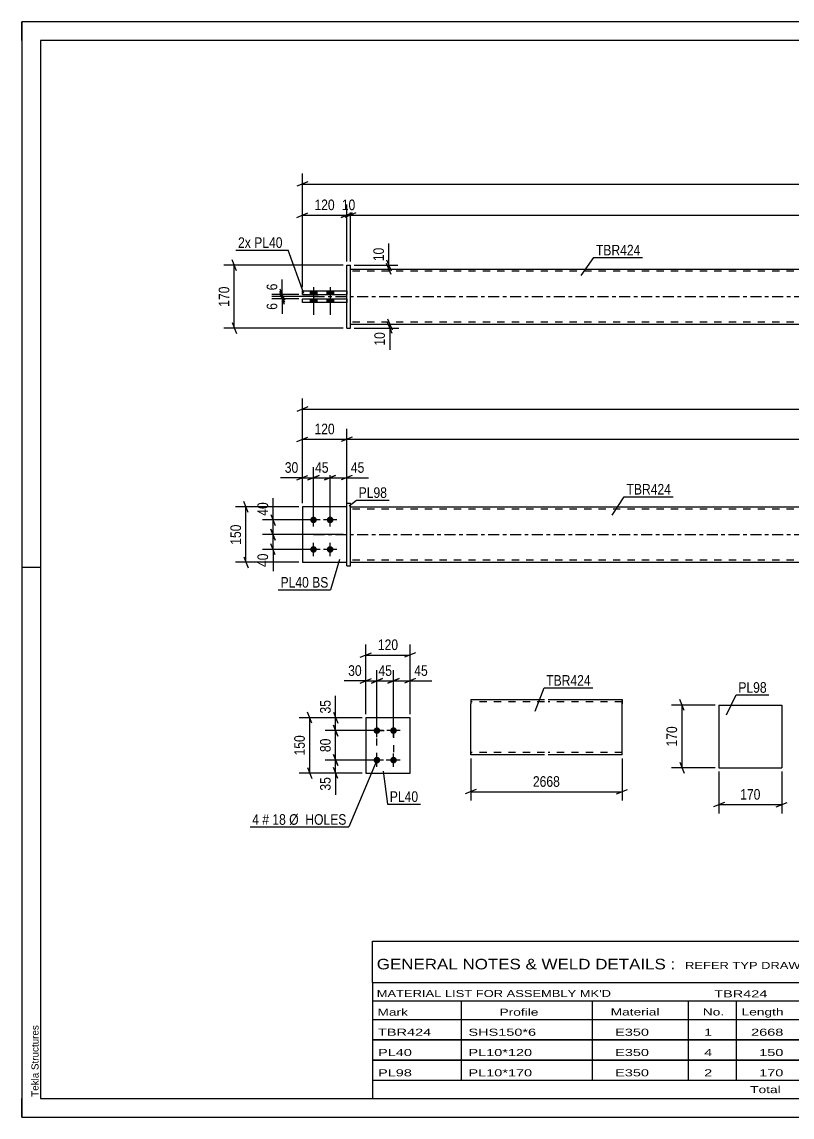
# Model space of a CAD drawing. Header units: millimetres. Extents: x 0 to 420, y 0 to 297.
# Drawn here: x 0 to 208.7, y 0 to 297 of the extents above; entities that cross this region are included whole.
import ezdxf

# ---------------------------------------------------------------- set-up
doc = ezdxf.new("R2010")
doc.units = ezdxf.units.MM
doc.linetypes.add('DXK_LINE_DOT2', pattern=[3.9198, 1.9599, -1.9599])
doc.linetypes.add('DXK_LINE_DOT3', pattern=[5.9187, 2.979, -0.9799, 0.9799, -0.9799])
doc.styles.add('Arial', font='ARIAL.TTF', dxfattribs={"height": 0.2})
doc.styles.add('Arial Narrow', font='ARIALN.TTF', dxfattribs={"height": 0.2})

# ---------------------------------------------------------------- blocks, each defined once
blk = doc.blocks.new('Unknown-580574088-1163')
at = {"color": 5, "linetype": 'Continuous'}
for p, q in [((420, 297), (0, 297)), ((0, 297), (0, 0)), ((0, 292), (0, 297)), ((415, 292), (5, 292)), ((5, 292), (5, 5)), ((5, 149), (0, 149)), ((0, 0), (0, 5)), ((5, 5), (415, 5)), ((0, 0), (420, 0))]:
    blk.add_line(p, q, dxfattribs=at)
at = {"color": 174, "linetype": 'Continuous', "style": 'Arial'}
blk.add_text('Tekla Structures', height=1.9102, rotation=90, dxfattribs=at).set_placement((4.5, 5.5))
blk = doc.blocks.new('Part-580574088-1761 - 1733')
at = {"color": 2, "linetype": 'Continuous'}
for p, q in [((88.01, 165.45), (76.01, 165.45)), ((76.01, 165.45), (76.01, 150.45)), ((76.01, 150.45), (88.01, 150.45))]:
    blk.add_line(p, q, dxfattribs=at)
at = {"color": 7, "linetype": 'DXK_LINE_DOT2'}
blk.add_line((88.01, 150.45), (88.01, 165.45), dxfattribs=at)
blk = doc.blocks.new('Bolt-580574088-1735 - 1733')
at = {"linetype": 'Continuous'}
for points in [[(79.01, 161.05, -1), (79.01, 162.85, -1)], [(83.51, 161.05, -1), (83.51, 162.85, -1)], [(79.01, 153.05, -1), (79.01, 154.85, -1)], [(83.51, 153.05, -1), (83.51, 154.85, -1)]]:
    blk.add_hatch(color=1, dxfattribs=at).paths.add_polyline_path(points)
at = {"color": 1, "linetype": 'Continuous'}
for p, q in [((79.01, 160.15), (79.01, 163.75)), ((83.51, 160.15), (83.51, 163.75)), ((80.81, 161.95), (77.21, 161.95)), ((85.31, 161.95), (81.71, 161.95)), ((79.01, 152.15), (79.01, 155.75)), ((83.51, 152.15), (83.51, 155.75)), ((80.81, 153.95), (77.21, 153.95)), ((85.31, 153.95), (81.71, 153.95))]:
    blk.add_line(p, q, dxfattribs=at)
blk = doc.blocks.new('Part-580574088-1741 - 1733')
at = {"color": 2, "linetype": 'Continuous'}
for p, q in [((89.01, 165.45), (217.01, 165.45)), ((217.11, 165.45), (345.11, 165.45)), ((89.01, 150.45), (217.01, 150.45)), ((217.11, 150.45), (345.11, 150.45))]:
    blk.add_line(p, q, dxfattribs=at)
at = {"color": 7, "linetype": 'DXK_LINE_DOT2'}
for p, q in [((89.01, 150.45), (89.01, 165.45)), ((217.01, 164.85), (89.01, 164.85)), ((345.11, 164.85), (217.11, 164.85)), ((345.11, 150.45), (345.11, 165.45)), ((217.01, 151.05), (89.01, 151.05)), ((345.11, 151.05), (217.11, 151.05))]:
    blk.add_line(p, q, dxfattribs=at)
at = {"color": 7, "linetype": 'DXK_LINE_DOT3'}
for p, q in [((79.01, 157.95), (217.01, 157.95)), ((217.11, 157.95), (355.11, 157.95))]:
    blk.add_line(p, q, dxfattribs=at)
blk = doc.blocks.new('Part-580574088-1756 - 1733')
at = {"color": 2, "linetype": 'Continuous'}
for p, q in [((88.01, 149.45), (88.01, 166.45)), ((88.01, 166.45), (89.01, 166.45)), ((89.01, 149.45), (89.01, 166.45)), ((88.01, 149.45), (89.01, 149.45))]:
    blk.add_line(p, q, dxfattribs=at)
blk = doc.blocks.new('Part-580574088-1766 - 1733')
at = {"color": 7, "linetype": 'DXK_LINE_DOT2'}
for p, q in [((88.01, 165.45), (76.01, 165.45)), ((76.01, 165.45), (76.01, 150.45)), ((88.01, 150.45), (88.01, 165.45)), ((76.01, 150.45), (88.01, 150.45))]:
    blk.add_line(p, q, dxfattribs=at)
blk = doc.blocks.new('Part-580574088-1440 - 1390')
at = {"color": 2, "linetype": 'Continuous'}
for p, q in [((89.01, 229.99), (217.01, 229.99)), ((217.11, 229.99), (345.11, 229.99)), ((89.01, 214.99), (217.01, 214.99)), ((217.11, 214.99), (345.11, 214.99))]:
    blk.add_line(p, q, dxfattribs=at)
at = {"color": 7, "linetype": 'DXK_LINE_DOT2'}
for p, q in [((89.01, 214.99), (89.01, 229.99)), ((217.01, 229.39), (89.01, 229.39)), ((345.11, 229.39), (217.11, 229.39)), ((345.11, 229.99), (345.11, 214.99)), ((217.01, 215.59), (89.01, 215.59)), ((345.11, 215.59), (217.11, 215.59))]:
    blk.add_line(p, q, dxfattribs=at)
at = {"color": 7, "linetype": 'DXK_LINE_DOT3'}
for p, q in [((79.01, 222.49), (217.01, 222.49)), ((217.11, 222.49), (355.11, 222.49))]:
    blk.add_line(p, q, dxfattribs=at)
blk = doc.blocks.new('Bolt-580574088-1424 - 1390')
at = {"linetype": 'Continuous'}
for points in [[(78.11, 223.09), (79.91, 223.09), (79.91, 224.09), (78.11, 224.09)], [(78.11, 223.09), (79.91, 223.09), (79.91, 224.09), (78.11, 224.09)], [(82.61, 223.09), (84.41, 223.09), (84.41, 224.09), (82.61, 224.09)], [(82.61, 223.09), (84.41, 223.09), (84.41, 224.09), (82.61, 224.09)], [(78.11, 220.89), (79.91, 220.89), (79.91, 221.89), (78.11, 221.89)], [(78.11, 220.89), (79.91, 220.89), (79.91, 221.89), (78.11, 221.89)], [(82.61, 220.89), (84.41, 220.89), (84.41, 221.89), (82.61, 221.89)], [(82.61, 220.89), (84.41, 220.89), (84.41, 221.89), (82.61, 221.89)]]:
    blk.add_hatch(color=1, dxfattribs=at).paths.add_polyline_path(points)
at = {"color": 1, "linetype": 'Continuous'}
for p, q in [((78.11, 224.09), (78.11, 223.09)), ((78.11, 224.09), (78.11, 223.09)), ((79.01, 225.09), (79.01, 217.59)), ((79.01, 225.09), (79.01, 217.59)), ((79.91, 224.09), (79.91, 223.09)), ((79.91, 224.09), (79.91, 223.09)), ((82.61, 224.09), (82.61, 223.09)), ((82.61, 224.09), (82.61, 223.09)), ((83.51, 225.09), (83.51, 217.59)), ((83.51, 225.09), (83.51, 217.59)), ((84.41, 224.09), (84.41, 223.09)), ((84.41, 224.09), (84.41, 223.09)), ((78.11, 221.89), (78.11, 220.89)), ((78.11, 221.89), (78.11, 220.89)), ((79.91, 221.89), (79.91, 220.89)), ((79.91, 221.89), (79.91, 220.89)), ((82.61, 221.89), (82.61, 220.89)), ((82.61, 221.89), (82.61, 220.89)), ((84.41, 221.89), (84.41, 220.89)), ((84.41, 221.89), (84.41, 220.89))]:
    blk.add_line(p, q, dxfattribs=at)
blk = doc.blocks.new('Part-580574088-1451 - 1390')
at = {"color": 2, "linetype": 'Continuous'}
for p, q in [((76.01, 223.09), (76.01, 224.09)), ((76.01, 224.09), (88.01, 224.09)), ((76.01, 223.09), (88.01, 223.09))]:
    blk.add_line(p, q, dxfattribs=at)
at = {"color": 7, "linetype": 'DXK_LINE_DOT2'}
blk.add_line((88.01, 224.09), (88.01, 223.09), dxfattribs=at)
blk = doc.blocks.new('Part-580574088-1456 - 1390')
at = {"color": 2, "linetype": 'Continuous'}
for p, q in [((76.01, 221.89), (88.01, 221.89)), ((76.01, 220.89), (76.01, 221.89)), ((88.01, 220.89), (76.01, 220.89))]:
    blk.add_line(p, q, dxfattribs=at)
at = {"color": 7, "linetype": 'DXK_LINE_DOT2'}
blk.add_line((88.01, 221.89), (88.01, 220.89), dxfattribs=at)
blk = doc.blocks.new('Part-580574088-1457 - 1390')
at = {"color": 2, "linetype": 'Continuous'}
for p, q in [((88.01, 213.99), (88.01, 230.99)), ((88.01, 230.99), (89.01, 230.99)), ((89.01, 213.99), (89.01, 230.99)), ((88.01, 213.99), (89.01, 213.99))]:
    blk.add_line(p, q, dxfattribs=at)
blk = doc.blocks.new('Part-580574088-2157 - 2117')
at = {"color": 2, "linetype": 'Continuous'}
for p, q in [((105.19, 108.31), (93.19, 108.31)), ((93.19, 108.31), (93.19, 93.31)), ((105.19, 93.31), (105.19, 108.31)), ((93.19, 93.31), (105.19, 93.31))]:
    blk.add_line(p, q, dxfattribs=at)
blk = doc.blocks.new('Bolt-580574088-2152 - 2117')
at = {"linetype": 'Continuous'}
for points in [[(96.19, 103.91, -1), (96.19, 105.71, -1)], [(100.69, 103.91, -1), (100.69, 105.71, -1)], [(96.19, 95.91, -1), (96.19, 97.71, -1)], [(100.69, 95.91, -1), (100.69, 97.71, -1)]]:
    blk.add_hatch(color=1, dxfattribs=at).paths.add_polyline_path(points)
at = {"color": 1, "linetype": 'Continuous'}
for p, q in [((97.99, 104.81), (94.39, 104.81)), ((96.19, 103.01), (96.19, 106.61)), ((102.49, 104.81), (98.89, 104.81)), ((100.69, 103.01), (100.69, 106.61)), ((96.19, 95.01), (96.19, 98.61)), ((100.69, 95.01), (100.69, 98.61)), ((97.99, 96.81), (94.39, 96.81)), ((102.49, 96.81), (98.89, 96.81))]:
    blk.add_line(p, q, dxfattribs=at)
blk = doc.blocks.new('Part-580574088-2288 - 2282')
at = {"color": 2, "linetype": 'Continuous'}
for p, q in [((188.87, 111.74), (188.87, 94.74)), ((188.87, 111.74), (205.87, 111.74)), ((205.87, 111.74), (205.87, 94.74)), ((188.87, 94.74), (205.87, 94.74))]:
    blk.add_line(p, q, dxfattribs=at)
blk = doc.blocks.new('Part-580574088-2314 - 2307')
at = {"color": 2, "linetype": 'Continuous'}
for p, q in [((121.61, 113.23), (121.61, 112.03)), ((121.61, 113.23), (141.61, 113.23)), ((142.61, 113.23), (162.61, 113.23)), ((162.61, 113.23), (162.61, 113.14)), ((162.61, 113.14), (162.61, 112.03)), ((121.61, 98.97), (121.61, 112.03)), ((162.61, 98.23), (162.61, 112.03)), ((121.61, 98.32), (121.61, 98.97)), ((121.61, 98.23), (121.61, 98.32)), ((141.61, 98.23), (121.61, 98.23)), ((162.61, 98.23), (142.61, 98.23))]:
    blk.add_line(p, q, dxfattribs=at)
at = {"color": 7, "linetype": 'DXK_LINE_DOT2'}
for p, q in [((162.61, 112.03), (162.61, 112.88)), ((141.61, 112.63), (121.61, 112.63)), ((162.61, 112.63), (142.61, 112.63)), ((121.61, 98.97), (121.61, 98.58)), ((121.61, 98.83), (121.61, 98.88)), ((141.61, 98.83), (121.61, 98.83)), ((162.61, 98.83), (142.61, 98.83)), ((162.61, 98.83), (162.61, 98.88))]:
    blk.add_line(p, q, dxfattribs=at)
blk = doc.blocks.new('Rectangle-580574088-2267 - 2117')
at = {"color": 1, "linetype": 'DXK_LINE_DOT2'}
blk.add_lwpolyline([(96.19, 104.81), (100.69, 104.81), (100.69, 96.81), (96.19, 96.81), (96.19, 104.81)], close=True, dxfattribs=at)
blk = doc.blocks.new('StraightDimension-580574088-1850 - 1733')
at = {"color": 7, "linetype": 'Continuous'}
for p, q in [((76.01, 166.45), (76.01, 194.83)), ((358.11, 166.45), (358.11, 194.83)), ((77.51, 192.58), (74.51, 191.38)), ((76.01, 191.98), (358.11, 191.98)), ((356.61, 191.38), (359.61, 192.58))]:
    blk.add_line(p, q, dxfattribs=at)
at = {"color": 0}
blk.add_wipeout([(221.31, 192.73), (221.31, 196.93), (212.8, 196.93), (212.8, 192.73)], dxfattribs=at)
at = {"color": 3, "style": 'Arial Narrow'}
blk.add_text('2928', height=2.863, dxfattribs=at).set_placement((213.4, 193.33))
blk = doc.blocks.new('StraightDimension-580574088-1908 - 1733')
at = {"color": 7, "linetype": 'Continuous'}
for p, q in [((89.51, 184.43), (86.51, 183.23)), ((88.01, 158.95), (88.01, 186.68)), ((344.61, 183.23), (347.61, 184.43)), ((346.11, 166.45), (346.11, 186.68)), ((88.01, 183.83), (346.11, 183.83))]:
    blk.add_line(p, q, dxfattribs=at)
at = {"color": 0}
blk.add_wipeout([(221.31, 184.58), (221.31, 188.78), (212.8, 188.78), (212.8, 184.58)], dxfattribs=at)
at = {"color": 3, "style": 'Arial Narrow'}
blk.add_text('2688', height=2.863, dxfattribs=at).set_placement((213.4, 185.18))
blk = doc.blocks.new('StraightDimension-580574088-1923 - 1733')
at = {"color": 7, "linetype": 'Continuous'}
for p, q in [((74.51, 183.23), (77.51, 184.43)), ((76.01, 166.45), (76.01, 186.68)), ((89.51, 184.43), (86.51, 183.23)), ((88.01, 158.95), (88.01, 186.68)), ((76.01, 183.83), (88.01, 183.83))]:
    blk.add_line(p, q, dxfattribs=at)
at = {"color": 0}
blk.add_wipeout([(85.35, 184.58), (85.35, 188.78), (78.67, 188.78), (78.67, 184.58)], dxfattribs=at)
at = {"color": 3, "style": 'Arial Narrow'}
blk.add_text('120', height=2.863, dxfattribs=at).set_placement((79.27, 185.18))
blk = doc.blocks.new('StraightDimension-580574088-1939 - 1733')
at = {"color": 7, "linetype": 'Continuous'}
for p, q in [((83.51, 162.95), (83.51, 176.23)), ((88.01, 166.45), (88.01, 176.23)), ((82.01, 172.78), (85.01, 173.98)), ((83.51, 173.38), (88.01, 173.38)), ((89.51, 173.98), (86.51, 172.78))]:
    blk.add_line(p, q, dxfattribs=at)
at = {"color": 0}
blk.add_wipeout([(93.39, 174.13), (93.39, 178.33), (88.53, 178.33), (88.53, 174.13)], dxfattribs=at)
at = {"color": 7, "linetype": 'Continuous'}
blk.add_line((88.01, 173.38), (93.91, 173.38), dxfattribs=at)
blk.add_line((88.01, 173.38), (93.91, 173.38), dxfattribs=at)
at = {"color": 3, "style": 'Arial Narrow'}
blk.add_text('45', height=2.863, dxfattribs=at).set_placement((89.13, 174.73))
blk = doc.blocks.new('StraightDimension-580574088-1955 - 1733')
at = {"color": 7, "linetype": 'Continuous'}
for p, q in [((79.01, 162.95), (79.01, 176.23)), ((83.51, 162.95), (83.51, 176.23)), ((77.51, 172.78), (80.51, 173.98)), ((79.01, 173.38), (83.51, 173.38)), ((85.01, 173.98), (82.01, 172.78))]:
    blk.add_line(p, q, dxfattribs=at)
at = {"color": 0}
blk.add_wipeout([(83.69, 174.13), (83.69, 178.33), (78.83, 178.33), (78.83, 174.13)], dxfattribs=at)
at = {"color": 3, "style": 'Arial Narrow'}
blk.add_text('45', height=2.863, dxfattribs=at).set_placement((79.43, 174.73))
blk = doc.blocks.new('StraightDimension-580574088-1968 - 1733')
at = {"color": 7, "linetype": 'Continuous'}
for p, q in [((76.01, 166.45), (76.01, 176.23)), ((79.01, 162.95), (79.01, 176.23)), ((74.51, 172.78), (77.51, 173.98)), ((76.01, 173.38), (79.01, 173.38)), ((80.51, 173.98), (77.51, 172.78))]:
    blk.add_line(p, q, dxfattribs=at)
at = {"color": 0}
blk.add_wipeout([(75.48, 174.13), (75.48, 178.33), (70.63, 178.33), (70.63, 174.13)], dxfattribs=at)
at = {"color": 7, "linetype": 'Continuous'}
blk.add_line((76.01, 173.38), (70.1, 173.38), dxfattribs=at)
blk.add_line((76.01, 173.38), (70.1, 173.38), dxfattribs=at)
at = {"color": 3, "style": 'Arial Narrow'}
blk.add_text('30', height=2.863, dxfattribs=at).set_placement((71.23, 174.73))
blk = doc.blocks.new('StraightDimension-580574088-1985 - 1733')
at = {"color": 7, "linetype": 'Continuous'}
for p, q in [((67.44, 163.45), (68.64, 160.45)), ((78.01, 161.95), (65.19, 161.95)), ((68.04, 157.95), (68.04, 161.95)), ((87.01, 157.95), (65.19, 157.95)), ((68.64, 156.45), (67.44, 159.45))]:
    blk.add_line(p, q, dxfattribs=at)
at = {"color": 0}
blk.add_wipeout([(67.29, 167.34), (63.09, 167.34), (63.09, 162.48), (67.29, 162.48)], dxfattribs=at)
at = {"color": 7, "linetype": 'Continuous'}
blk.add_line((68.04, 161.95), (68.04, 167.86), dxfattribs=at)
blk.add_line((68.04, 161.95), (68.04, 167.86), dxfattribs=at)
at = {"color": 3, "style": 'Arial Narrow'}
blk.add_text('40', height=2.863, rotation=90.0002, dxfattribs=at).set_placement((66.69, 163.08))
blk = doc.blocks.new('StraightDimension-580574088-1994 - 1733')
at = {"color": 7, "linetype": 'Continuous'}
for p, q in [((87.01, 157.95), (65.19, 157.95)), ((67.44, 159.45), (68.64, 156.45)), ((68.04, 153.95), (68.04, 157.95)), ((68.64, 152.45), (67.44, 155.45)), ((78.01, 153.95), (65.19, 153.95))]:
    blk.add_line(p, q, dxfattribs=at)
at = {"color": 0}
blk.add_wipeout([(67.29, 153.43), (63.09, 153.43), (63.09, 148.57), (67.29, 148.57)], dxfattribs=at)
at = {"color": 7, "linetype": 'Continuous'}
blk.add_line((68.04, 153.95), (68.04, 148.05), dxfattribs=at)
blk.add_line((68.04, 153.95), (68.04, 148.05), dxfattribs=at)
at = {"color": 3, "style": 'Arial Narrow'}
blk.add_text('40', height=2.863, rotation=90.0002, dxfattribs=at).set_placement((66.69, 149.17))
blk = doc.blocks.new('StraightDimension-580574088-2004 - 1733')
at = {"color": 7, "linetype": 'Continuous'}
for p, q in [((61.31, 163.95), (60.11, 166.95)), ((75.01, 165.45), (57.86, 165.45)), ((60.71, 150.45), (60.71, 165.45)), ((60.11, 151.95), (61.31, 148.95)), ((75.01, 150.45), (57.86, 150.45))]:
    blk.add_line(p, q, dxfattribs=at)
at = {"color": 0}
blk.add_wipeout([(59.96, 161.3), (55.76, 161.3), (55.76, 154.61), (59.96, 154.61)], dxfattribs=at)
at = {"color": 3, "style": 'Arial Narrow'}
blk.add_text('150', height=2.863, rotation=90.0002, dxfattribs=at).set_placement((59.36, 155.21))
blk = doc.blocks.new('StraightDimension-580574088-1665 - 1390')
at = {"color": 7, "linetype": 'Continuous'}
for p, q in [((58.14, 229.49), (56.94, 232.49)), ((87.01, 230.99), (54.69, 230.99)), ((57.54, 213.99), (57.54, 230.99)), ((87.01, 213.99), (54.69, 213.99)), ((56.94, 215.49), (58.14, 212.49))]:
    blk.add_line(p, q, dxfattribs=at)
at = {"color": 0}
blk.add_wipeout([(56.79, 225.83), (52.59, 225.83), (52.59, 219.15), (56.79, 219.15)], dxfattribs=at)
at = {"color": 3, "style": 'Arial Narrow'}
blk.add_text('170', height=2.863, rotation=90.0002, dxfattribs=at).set_placement((56.19, 219.75))
blk = doc.blocks.new('StraightDimension-580574088-1562 - 1390')
at = {"color": 7, "linetype": 'Continuous'}
for p, q in [((76.01, 225.09), (76.01, 255.86)), ((358.11, 225.09), (358.11, 255.86)), ((77.51, 253.61), (74.51, 252.41)), ((76.01, 253.01), (358.11, 253.01)), ((356.61, 252.41), (359.61, 253.61))]:
    blk.add_line(p, q, dxfattribs=at)
at = {"color": 0}
blk.add_wipeout([(221.31, 253.76), (221.31, 257.96), (212.8, 257.96), (212.8, 253.76)], dxfattribs=at)
at = {"color": 3, "style": 'Arial Narrow'}
blk.add_text('2928', height=2.863, dxfattribs=at).set_placement((213.4, 254.36))
blk = doc.blocks.new('StraightDimension-580574088-1583 - 1390')
at = {"color": 7, "linetype": 'Continuous'}
for p, q in [((89.01, 231.99), (89.01, 247.45)), ((345.11, 231.99), (345.11, 247.45)), ((90.51, 245.2), (87.51, 244)), ((89.01, 244.6), (345.11, 244.6)), ((343.61, 244), (346.61, 245.2))]:
    blk.add_line(p, q, dxfattribs=at)
at = {"color": 0}
blk.add_wipeout([(221.31, 245.35), (221.31, 249.55), (212.8, 249.55), (212.8, 245.35)], dxfattribs=at)
at = {"color": 3, "style": 'Arial Narrow'}
blk.add_text('2668', height=2.863, dxfattribs=at).set_placement((213.4, 245.95))
blk = doc.blocks.new('StraightDimension-580574088-1593 - 1390')
at = {"color": 7, "linetype": 'Continuous'}
for p, q in [((88.01, 231.99), (88.01, 247.45)), ((89.01, 231.99), (89.01, 247.45)), ((86.51, 244), (89.51, 245.2)), ((90.51, 245.2), (87.51, 244)), ((88.01, 244.6), (89.01, 244.6))]:
    blk.add_line(p, q, dxfattribs=at)
at = {"color": 0}
blk.add_wipeout([(90.94, 245.35), (90.94, 249.55), (86.08, 249.55), (86.08, 245.35)], dxfattribs=at)
at = {"color": 3, "style": 'Arial Narrow'}
blk.add_text('10', height=2.863, dxfattribs=at).set_placement((86.68, 245.95))
blk = doc.blocks.new('StraightDimension-580574088-1603 - 1390')
at = {"color": 7, "linetype": 'Continuous'}
for p, q in [((76.01, 225.09), (76.01, 247.45)), ((88.01, 231.99), (88.01, 247.45)), ((74.51, 244), (77.51, 245.2)), ((76.01, 244.6), (88.01, 244.6)), ((89.51, 245.2), (86.51, 244))]:
    blk.add_line(p, q, dxfattribs=at)
at = {"color": 0}
blk.add_wipeout([(85.35, 245.35), (85.35, 249.55), (78.67, 249.55), (78.67, 245.35)], dxfattribs=at)
at = {"color": 3, "style": 'Arial Narrow'}
blk.add_text('120', height=2.863, dxfattribs=at).set_placement((79.27, 245.95))
blk = doc.blocks.new('StraightDimension-580574088-1624 - 1390')
at = {"color": 7, "linetype": 'Continuous'}
for p, q in [((90.01, 214.99), (102.1, 214.99)), ((90.01, 213.99), (102.1, 213.99)), ((99.1, 216.49), (100.3, 213.49)), ((100.3, 212.49), (99.1, 215.49)), ((99.7, 213.99), (99.7, 214.99))]:
    blk.add_line(p, q, dxfattribs=at)
at = {"color": 0}
blk.add_wipeout([(98.95, 213.46), (94.75, 213.46), (94.75, 208.61), (98.95, 208.61)], dxfattribs=at)
at = {"color": 7, "linetype": 'Continuous'}
blk.add_line((99.7, 213.99), (99.7, 208.08), dxfattribs=at)
blk.add_line((99.7, 213.99), (99.7, 208.08), dxfattribs=at)
at = {"color": 3, "style": 'Arial Narrow'}
blk.add_text('10', height=2.863, rotation=90.0002, dxfattribs=at).set_placement((98.35, 209.21))
blk = doc.blocks.new('StraightDimension-580574088-1634 - 1390')
at = {"color": 7, "linetype": 'Continuous'}
for p, q in [((98.83, 232.49), (100.03, 229.49)), ((90.01, 230.99), (101.83, 230.99)), ((90.01, 229.99), (101.83, 229.99)), ((100.03, 228.49), (98.83, 231.49)), ((99.43, 229.99), (99.43, 230.99))]:
    blk.add_line(p, q, dxfattribs=at)
at = {"color": 0}
blk.add_wipeout([(98.68, 236.37), (94.48, 236.37), (94.48, 231.51), (98.68, 231.51)], dxfattribs=at)
at = {"color": 7, "linetype": 'Continuous'}
blk.add_line((99.43, 230.99), (99.43, 236.89), dxfattribs=at)
blk.add_line((99.43, 230.99), (99.43, 236.89), dxfattribs=at)
at = {"color": 3, "style": 'Arial Narrow'}
blk.add_text('10', height=2.863, rotation=90.0002, dxfattribs=at).set_placement((98.08, 232.11))
blk = doc.blocks.new('StraightDimension-580574088-1676 - 1390')
at = {"color": 7, "linetype": 'Continuous'}
for p, q in [((69.93, 223.99), (71.13, 220.99)), ((71.13, 220.39), (69.93, 223.39)), ((80.26, 222.49), (67.68, 222.49)), ((75.01, 221.89), (67.68, 221.89)), ((70.53, 221.89), (70.53, 222.49))]:
    blk.add_line(p, q, dxfattribs=at)
at = {"color": 0}
blk.add_wipeout([(69.78, 221.36), (65.58, 221.36), (65.58, 218.33), (69.78, 218.33)], dxfattribs=at)
at = {"color": 7, "linetype": 'Continuous'}
blk.add_line((70.53, 221.89), (70.53, 217.81), dxfattribs=at)
blk.add_line((70.53, 221.89), (70.53, 217.81), dxfattribs=at)
at = {"color": 3, "style": 'Arial Narrow'}
blk.add_text('6', height=2.86, rotation=90.0002, dxfattribs=at).set_placement((69.18, 218.93))
blk = doc.blocks.new('StraightDimension-580574088-1686 - 1390')
at = {"color": 7, "linetype": 'Continuous'}
for p, q in [((75.01, 223.09), (67.68, 223.09)), ((69.93, 224.59), (71.13, 221.59)), ((71.13, 220.99), (69.93, 223.99)), ((70.53, 222.49), (70.53, 223.09)), ((80.26, 222.49), (67.68, 222.49))]:
    blk.add_line(p, q, dxfattribs=at)
at = {"color": 0}
blk.add_wipeout([(69.78, 226.64), (65.58, 226.64), (65.58, 223.61), (69.78, 223.61)], dxfattribs=at)
at = {"color": 7, "linetype": 'Continuous'}
blk.add_line((70.53, 223.09), (70.53, 227.17), dxfattribs=at)
blk.add_line((70.53, 223.09), (70.53, 227.17), dxfattribs=at)
at = {"color": 3, "style": 'Arial Narrow'}
blk.add_text('6', height=2.86, rotation=90.0002, dxfattribs=at).set_placement((69.18, 224.21))
blk = doc.blocks.new('StraightDimension-580574088-2160 - 2117')
at = {"color": 7, "linetype": 'Continuous'}
for p, q in [((93.19, 109.31), (93.19, 128.16)), ((105.19, 109.31), (105.19, 128.16)), ((91.69, 124.71), (94.69, 125.91)), ((93.19, 125.31), (105.19, 125.31)), ((106.69, 125.91), (103.69, 124.71))]:
    blk.add_line(p, q, dxfattribs=at)
at = {"color": 0}
blk.add_wipeout([(102.53, 126.06), (102.53, 130.26), (95.85, 130.26), (95.85, 126.06)], dxfattribs=at)
at = {"color": 3, "style": 'Arial Narrow'}
blk.add_text('120', height=2.863, dxfattribs=at).set_placement((96.45, 126.66))
blk = doc.blocks.new('StraightDimension-580574088-2177 - 2117')
at = {"color": 7, "linetype": 'Continuous'}
for p, q in [((94.69, 117.71), (97.69, 118.91)), ((96.19, 105.81), (96.19, 121.16)), ((102.19, 118.91), (99.19, 117.71)), ((100.69, 105.81), (100.69, 121.16)), ((96.19, 118.31), (100.69, 118.31))]:
    blk.add_line(p, q, dxfattribs=at)
at = {"color": 0}
blk.add_wipeout([(100.87, 119.06), (100.87, 123.26), (96.01, 123.26), (96.01, 119.06)], dxfattribs=at)
at = {"color": 3, "style": 'Arial Narrow'}
blk.add_text('45', height=2.863, dxfattribs=at).set_placement((96.61, 119.66))
blk = doc.blocks.new('StraightDimension-580574088-2187 - 2117')
at = {"color": 7, "linetype": 'Continuous'}
for p, q in [((91.69, 117.71), (94.69, 118.91)), ((93.19, 109.31), (93.19, 121.16)), ((97.69, 118.91), (94.69, 117.71)), ((96.19, 105.81), (96.19, 121.16)), ((93.19, 118.31), (96.19, 118.31))]:
    blk.add_line(p, q, dxfattribs=at)
at = {"color": 0}
blk.add_wipeout([(92.66, 119.06), (92.66, 123.26), (87.81, 123.26), (87.81, 119.06)], dxfattribs=at)
at = {"color": 7, "linetype": 'Continuous'}
blk.add_line((93.19, 118.31), (87.28, 118.31), dxfattribs=at)
blk.add_line((93.19, 118.31), (87.28, 118.31), dxfattribs=at)
at = {"color": 3, "style": 'Arial Narrow'}
blk.add_text('30', height=2.863, dxfattribs=at).set_placement((88.41, 119.66))
blk = doc.blocks.new('StraightDimension-580574088-2200 - 2117')
at = {"color": 7, "linetype": 'Continuous'}
for p, q in [((99.19, 117.71), (102.19, 118.91)), ((100.69, 105.81), (100.69, 121.16)), ((106.69, 118.91), (103.69, 117.71)), ((105.19, 109.31), (105.19, 121.16)), ((100.69, 118.31), (105.19, 118.31))]:
    blk.add_line(p, q, dxfattribs=at)
at = {"color": 0}
blk.add_wipeout([(110.57, 119.06), (110.57, 123.26), (105.71, 123.26), (105.71, 119.06)], dxfattribs=at)
at = {"color": 7, "linetype": 'Continuous'}
blk.add_line((105.19, 118.31), (111.1, 118.31), dxfattribs=at)
blk.add_line((105.19, 118.31), (111.1, 118.31), dxfattribs=at)
at = {"color": 3, "style": 'Arial Narrow'}
blk.add_text('45', height=2.863, dxfattribs=at).set_placement((106.31, 119.66))
blk = doc.blocks.new('StraightDimension-580574088-2214 - 2117')
at = {"color": 7, "linetype": 'Continuous'}
for p, q in [((92.19, 108.31), (75.15, 108.31)), ((78.6, 106.81), (77.4, 109.81)), ((78, 93.31), (78, 108.31)), ((92.19, 93.31), (75.15, 93.31)), ((77.4, 94.81), (78.6, 91.81))]:
    blk.add_line(p, q, dxfattribs=at)
at = {"color": 0}
blk.add_wipeout([(77.25, 104.16), (73.05, 104.16), (73.05, 97.47), (77.25, 97.47)], dxfattribs=at)
at = {"color": 3, "style": 'Arial Narrow'}
blk.add_text('150', height=2.863, rotation=90.0002, dxfattribs=at).set_placement((76.65, 98.07))
blk = doc.blocks.new('StraightDimension-580574088-2231 - 2117')
at = {"color": 7, "linetype": 'Continuous'}
for p, q in [((84.4, 98.31), (85.6, 95.31)), ((95.19, 96.81), (82.15, 96.81)), ((85, 93.31), (85, 96.81)), ((92.19, 93.31), (82.15, 93.31)), ((85.6, 91.81), (84.4, 94.81))]:
    blk.add_line(p, q, dxfattribs=at)
at = {"color": 0}
blk.add_wipeout([(84.25, 92.79), (80.05, 92.79), (80.05, 87.93), (84.25, 87.93)], dxfattribs=at)
at = {"color": 7, "linetype": 'Continuous'}
blk.add_line((85, 93.31), (85, 87.41), dxfattribs=at)
blk.add_line((85, 93.31), (85, 87.41), dxfattribs=at)
at = {"color": 3, "style": 'Arial Narrow'}
blk.add_text('35', height=2.863, rotation=90.0002, dxfattribs=at).set_placement((83.65, 88.53))
blk = doc.blocks.new('StraightDimension-580574088-2244 - 2117')
at = {"color": 7, "linetype": 'Continuous'}
for p, q in [((95.19, 104.81), (82.15, 104.81)), ((84.4, 106.31), (85.6, 103.31)), ((85, 96.81), (85, 104.81)), ((85.6, 95.31), (84.4, 98.31)), ((95.19, 96.81), (82.15, 96.81))]:
    blk.add_line(p, q, dxfattribs=at)
at = {"color": 0}
blk.add_wipeout([(84.25, 103.24), (80.05, 103.24), (80.05, 98.39), (84.25, 98.39)], dxfattribs=at)
at = {"color": 3, "style": 'Arial Narrow'}
blk.add_text('80', height=2.863, rotation=90.0002, dxfattribs=at).set_placement((83.65, 98.99))
blk = doc.blocks.new('StraightDimension-580574088-2254 - 2117')
at = {"color": 7, "linetype": 'Continuous'}
for p, q in [((92.19, 108.31), (82.15, 108.31)), ((84.4, 109.81), (85.6, 106.81)), ((85, 104.81), (85, 108.31)), ((95.19, 104.81), (82.15, 104.81)), ((85.6, 103.31), (84.4, 106.31))]:
    blk.add_line(p, q, dxfattribs=at)
at = {"color": 0}
blk.add_wipeout([(84.25, 113.7), (80.05, 113.7), (80.05, 108.84), (84.25, 108.84)], dxfattribs=at)
at = {"color": 7, "linetype": 'Continuous'}
blk.add_line((85, 108.31), (85, 114.22), dxfattribs=at)
blk.add_line((85, 108.31), (85, 114.22), dxfattribs=at)
at = {"color": 3, "style": 'Arial Narrow'}
blk.add_text('35', height=2.863, rotation=90.0002, dxfattribs=at).set_placement((83.65, 109.44))
blk = doc.blocks.new('StraightDimension-580574088-2290 - 2282')
at = {"color": 7, "linetype": 'Continuous'}
for p, q in [((179.47, 110.24), (178.27, 113.24)), ((187.87, 111.74), (176.02, 111.74)), ((178.87, 94.74), (178.87, 111.74)), ((178.27, 96.24), (179.47, 93.24)), ((187.87, 94.74), (176.02, 94.74))]:
    blk.add_line(p, q, dxfattribs=at)
at = {"color": 0}
blk.add_wipeout([(178.12, 106.58), (173.92, 106.58), (173.92, 99.9), (178.12, 99.9)], dxfattribs=at)
at = {"color": 3, "style": 'Arial Narrow'}
blk.add_text('170', height=2.863, rotation=90.0002, dxfattribs=at).set_placement((177.52, 100.5))
blk = doc.blocks.new('StraightDimension-580574088-2299 - 2282')
at = {"color": 7, "linetype": 'Continuous'}
for p, q in [((188.87, 93.74), (188.87, 82.34)), ((205.87, 93.74), (205.87, 82.34)), ((190.37, 85.34), (187.37, 84.14)), ((188.87, 84.74), (205.87, 84.74)), ((204.37, 84.14), (207.37, 85.34))]:
    blk.add_line(p, q, dxfattribs=at)
at = {"color": 0}
blk.add_wipeout([(200.72, 85.49), (200.72, 89.69), (194.03, 89.69), (194.03, 85.49)], dxfattribs=at)
at = {"color": 3, "style": 'Arial Narrow'}
blk.add_text('170', height=2.863, dxfattribs=at).set_placement((194.63, 86.09))
blk = doc.blocks.new('StraightDimension-580574088-2317 - 2307')
at = {"color": 7, "linetype": 'Continuous'}
for p, q in [((121.61, 97.23), (121.61, 85.83)), ((162.61, 97.23), (162.61, 85.83)), ((123.11, 88.83), (120.11, 87.63)), ((121.61, 88.23), (162.61, 88.23)), ((161.11, 87.63), (164.11, 88.83))]:
    blk.add_line(p, q, dxfattribs=at)
at = {"color": 0}
blk.add_wipeout([(146.37, 88.98), (146.37, 93.18), (137.86, 93.18), (137.86, 88.98)], dxfattribs=at)
at = {"color": 3, "style": 'Arial Narrow'}
blk.add_text('2668', height=2.863, dxfattribs=at).set_placement((138.46, 89.58))
blk = doc.blocks.new('Unknown-580574088-3677')
at = {"color": 7, "linetype": 'Continuous'}
for p, q in [((95, 47.75), (255, 47.75)), ((95, 36.5), (95, 47.75)), ((255, 47.75), (255, 36.5)), ((95, 36.5), (255, 36.5)), ((95, 36.5), (95, 31.5)), ((255, 36.5), (255, 31.5)), ((95, 31.5), (255, 31.5)), ((95, 31.5), (95, 26.5)), ((119, 31.5), (119, 26.5)), ((154.5, 31.5), (154.5, 26.5)), ((180.5, 31.5), (180.5, 26.5)), ((193.5, 31.5), (193.5, 26.5)), ((211, 31.5), (211, 26.5)), ((233, 31.5), (233, 26.5)), ((255, 31.5), (255, 26.5)), ((95, 26.5), (255, 26.5)), ((95, 26.45), (95, 21.05)), ((95, 26.45), (255, 26.45)), ((119, 26.5), (119, 21)), ((154.5, 26.5), (154.5, 21)), ((180.5, 26.5), (180.5, 21)), ((193.5, 26.5), (193.5, 21)), ((211, 26.5), (211, 21)), ((233, 26.5), (233, 21)), ((255, 26.45), (255, 21.05)), ((95, 21.05), (255, 21.05)), ((95, 20.95), (95, 15.55)), ((95, 20.95), (255, 20.95)), ((119, 21), (119, 15.5)), ((154.5, 21), (154.5, 15.5)), ((180.5, 21), (180.5, 15.5)), ((193.5, 21), (193.5, 15.5)), ((211, 21), (211, 15.5)), ((233, 21), (233, 15.5)), ((255, 20.95), (255, 15.55)), ((95, 15.55), (255, 15.55)), ((95, 15.45), (95, 10.05)), ((95, 15.45), (255, 15.45)), ((119, 15.5), (119, 10)), ((154.5, 15.5), (154.5, 10)), ((180.5, 15.5), (180.5, 10)), ((193.5, 15.5), (193.5, 10)), ((211, 15.5), (211, 10)), ((233, 15.5), (233, 10)), ((255, 15.45), (255, 10.05)), ((95, 10.05), (255, 10.05)), ((95, 10), (255, 10)), ((95, 10), (95, 5)), ((211, 10), (211, 5)), ((233, 10), (233, 5)), ((255, 10), (255, 5)), ((95, 5), (255, 5))]:
    blk.add_line(p, q, dxfattribs=at)
at = {"color": 7, "style": 'Arial Narrow'}
for s, height, width, p in [('GENERAL NOTES & WELD DETAILS :', 2.8633, 1.4, (96.15, 40.06)), ('REFER TYP DRAWING TYP-01', 1.9089, 1.6, (179.7, 40.16)), ("MATERIAL LIST FOR ASSEMBLY MK'D", 1.9089, 1.6, (96.15, 32.56)), ('TBR424', 1.909, 1.794707, (187.59, 32.47)), ('1', 1.91, 1.794707, (217.08, 32.56)), ('No. Required', 1.9089, 1.6, (226.41, 32.56)), ('Mark', 1.909, 1.7, (96.34, 27.5)), ('Profile', 1.909, 1.7, (129.41, 27.5)), ('Material', 1.909, 1.7, (159.54, 27.56)), ('No.', 1.909, 1.7, (184.5, 27.56)), ('Length', 1.909, 1.7, (195, 27.56)), ('Area', 1.909, 1.7, (217.5, 27.56)), ('Weight', 1.909, 1.7, (237, 27.56))]:
    blk.add_text(s, height=height, dxfattribs=dict(at, width=width)).set_placement(p)
at = {"color": 7, "linetype": 'Continuous', "style": 'Arial Narrow'}
for s, height, width, p in [('TBR424', 1.909, 1.794707, (96.5, 22.06)), ('SHS150*6', 1.909, 1.794707, (121, 22.06)), ('E350', 1.909, 1.794707, (160.74, 22.06)), ('1', 1.91, 1.794707, (184.86, 22.06)), ('2668', 1.909, 1.794707, (197.58, 22.06)), ('1.6', 1.909, 1.794707, (221.32, 22.06)), ('72.4', 1.909, 1.794707, (240.14, 22.06)), ('PL40', 1.909, 1.794707, (96.5, 16.56)), ('PL10*120', 1.909, 1.794707, (121, 16.56)), ('E350', 1.909, 1.794707, (160.74, 16.56)), ('4', 1.91, 1.794707, (184.86, 16.56)), ('150', 1.909, 1.794707, (199.77, 16.56)), ('0.0', 1.909, 1.794707, (221.32, 16.56)), ('5.7', 1.909, 1.794707, (242.33, 16.56)), ('PL98', 1.909, 1.794707, (96.5, 11.06)), ('PL10*170', 1.909, 1.794707, (121, 11.06)), ('E350', 1.909, 1.794707, (160.74, 11.06)), ('2', 1.91, 1.794707, (184.86, 11.06)), ('170', 1.909, 1.794707, (199.77, 11.06)), ('0.1', 1.909, 1.794707, (221.32, 11.06)), ('4.5', 1.909, 1.794707, (242.33, 11.06)), ('Total', 1.909, 1.7, (197.33, 6.5)), ('1.9', 1.909, 1.794707, (220.83, 6.5)), ('82.6', 1.909, 1.794707, (240.14, 6.5))]:
    blk.add_text(s, height=height, dxfattribs=dict(at, width=width)).set_placement(p)
blk = doc.blocks.new('Mark-580574088-1737 - 1733')
at = {"color": 0}
blk.add_wipeout([(175.88, 168.83), (175.88, 171.83), (163.83, 171.83), (163.83, 168.83)], dxfattribs=at)
blk.add_wipeout([(175.88, 168.83), (175.88, 171.83), (163.83, 171.83), (163.83, 168.83)], dxfattribs=at)
at = {"color": 30, "linetype": 'Continuous'}
for p, q in [((159.93, 163.26), (163.23, 168.23)), ((163.23, 168.23), (176.48, 168.23))]:
    blk.add_line(p, q, dxfattribs=at)
at = {"color": 3, "style": 'Arial Narrow'}
blk.add_text('TBR424', height=2.863, dxfattribs=at).set_placement((163.83, 168.83))
blk = doc.blocks.new('Mark-580574088-1752 - 1733')
at = {"color": 0}
blk.add_wipeout([(98.92, 167.92), (98.92, 170.92), (91.25, 170.92), (91.25, 167.92)], dxfattribs=at)
blk.add_wipeout([(98.92, 167.92), (98.92, 170.92), (91.25, 170.92), (91.25, 167.92)], dxfattribs=at)
at = {"color": 30, "linetype": 'Continuous'}
for p, q in [((88.7, 165.76), (90.65, 167.32)), ((90.65, 167.32), (99.52, 167.32))]:
    blk.add_line(p, q, dxfattribs=at)
at = {"color": 3, "style": 'Arial Narrow'}
blk.add_text('PL98', height=2.863, dxfattribs=at).set_placement((91.25, 167.92))
blk = doc.blocks.new('MarkSet-580574088-2039 - 1733')
at = {"color": 0}
blk.add_wipeout([(77.75, 143.59), (77.75, 146.59), (70.07, 146.59), (70.07, 143.59)], dxfattribs=at)
blk.add_wipeout([(77.75, 143.59), (77.75, 146.59), (70.07, 146.59), (70.07, 143.59)], dxfattribs=at)
blk.add_wipeout([(83.03, 143.59), (83.03, 146.59), (78.65, 146.59), (78.65, 143.59)], dxfattribs=at)
blk.add_wipeout([(83.03, 143.59), (83.03, 146.59), (78.65, 146.59), (78.65, 143.59)], dxfattribs=at)
at = {"color": 30, "linetype": 'Continuous'}
for p in [(86.05, 151.23), (69.47, 142.99)]:
    blk.add_line(p, (83.63, 142.99), dxfattribs=at)
at = {"color": 3, "style": 'Arial Narrow'}
for s, p in [('PL40', (70.07, 143.59)), ('BS', (78.65, 143.59))]:
    blk.add_text(s, height=2.863, dxfattribs=at).set_placement(p)
blk = doc.blocks.new('Mark-580574088-1436 - 1390')
at = {"color": 0}
blk.add_wipeout([(167.6, 233.68), (167.6, 236.68), (155.54, 236.68), (155.54, 233.68)], dxfattribs=at)
blk.add_wipeout([(167.6, 233.68), (167.6, 236.68), (155.54, 236.68), (155.54, 233.68)], dxfattribs=at)
at = {"color": 30, "linetype": 'Continuous'}
for p, q in [((151.57, 228.23), (154.94, 233.08)), ((154.94, 233.08), (168.2, 233.08))]:
    blk.add_line(p, q, dxfattribs=at)
at = {"color": 3, "style": 'Arial Narrow'}
blk.add_text('TBR424', height=2.863, dxfattribs=at).set_placement((155.54, 233.68))
blk = doc.blocks.new('MarkSet-580574088-1724 - 1390')
at = {"color": 30, "linetype": 'Continuous'}
blk.add_line((76.36, 223.38), (72.11, 235.12), dxfattribs=at)
at = {"color": 0}
blk.add_wipeout([(62.04, 235.72), (62.04, 238.72), (58.56, 238.72), (58.56, 235.72)], dxfattribs=at)
blk.add_wipeout([(62.04, 235.72), (62.04, 238.72), (58.56, 238.72), (58.56, 235.72)], dxfattribs=at)
blk.add_wipeout([(70.61, 235.72), (70.61, 238.72), (62.94, 238.72), (62.94, 235.72)], dxfattribs=at)
blk.add_wipeout([(70.61, 235.72), (70.61, 238.72), (62.94, 238.72), (62.94, 235.72)], dxfattribs=at)
at = {"color": 30, "linetype": 'Continuous'}
blk.add_line((57.96, 235.12), (72.11, 235.12), dxfattribs=at)
at = {"color": 3, "style": 'Arial Narrow'}
for s, p in [('2x', (58.56, 235.72)), ('PL40', (62.94, 235.72))]:
    blk.add_text(s, height=2.863, dxfattribs=at).set_placement(p)
blk = doc.blocks.new('Mark-580574088-2148 - 2117')
at = {"color": 0}
blk.add_wipeout([(64.23, 79.28), (64.23, 82.28), (62.41, 82.28), (62.41, 79.28)], dxfattribs=at)
blk.add_wipeout([(64.23, 79.28), (64.23, 82.28), (62.41, 82.28), (62.41, 79.28)], dxfattribs=at)
blk.add_wipeout([(66.96, 79.28), (66.96, 82.28), (65.13, 82.28), (65.13, 79.28)], dxfattribs=at)
blk.add_wipeout([(66.96, 79.28), (66.96, 82.28), (65.13, 82.28), (65.13, 79.28)], dxfattribs=at)
at = {"color": 3, "style": 'Arial Narrow'}
blk.add_text('4', height=2.86, dxfattribs=at).set_placement((62.41, 79.28))
at = {"color": 0}
blk.add_wipeout([(71.52, 79.28), (71.52, 82.28), (67.86, 82.28), (67.86, 79.28)], dxfattribs=at)
blk.add_wipeout([(71.52, 79.28), (71.52, 82.28), (67.86, 82.28), (67.86, 79.28)], dxfattribs=at)
at = {"color": 3, "style": 'Arial Narrow'}
blk.add_text('#', height=2.86, dxfattribs=at).set_placement((65.13, 79.28))
at = {"color": 0}
blk.add_wipeout([(87.95, 79.28), (87.95, 82.28), (72.42, 82.28), (72.42, 79.28)], dxfattribs=at)
blk.add_wipeout([(87.95, 79.28), (87.95, 82.28), (72.42, 82.28), (72.42, 79.28)], dxfattribs=at)
at = {"color": 7, "linetype": 'Continuous'}
for p in [(96.24, 96.94), (61.81, 78.68)]:
    blk.add_line(p, (88.55, 78.68), dxfattribs=at)
at = {"color": 3, "style": 'Arial Narrow'}
for s, p in [('18', (67.86, 79.28)), ('Ø  HOLES', (72.42, 79.28))]:
    blk.add_text(s, height=2.863, dxfattribs=at).set_placement(p)
blk = doc.blocks.new('Mark-580574088-2153 - 2117')
at = {"color": 0}
blk.add_wipeout([(107.37, 85.48), (107.37, 88.48), (99.69, 88.48), (99.69, 85.48)], dxfattribs=at)
blk.add_wipeout([(107.37, 85.48), (107.37, 88.48), (99.69, 88.48), (99.69, 85.48)], dxfattribs=at)
at = {"color": 30, "linetype": 'Continuous'}
for p, q in [((97.91, 93.84), (99.09, 84.88)), ((99.09, 84.88), (107.97, 84.88))]:
    blk.add_line(p, q, dxfattribs=at)
at = {"color": 3, "style": 'Arial Narrow'}
blk.add_text('PL40', height=2.863, dxfattribs=at).set_placement((99.69, 85.48))
blk = doc.blocks.new('Mark-580574088-2284 - 2282')
at = {"color": 0}
blk.add_wipeout([(201.8, 115.08), (201.8, 118.08), (194.13, 118.08), (194.13, 115.08)], dxfattribs=at)
blk.add_wipeout([(201.8, 115.08), (201.8, 118.08), (194.13, 118.08), (194.13, 115.08)], dxfattribs=at)
at = {"color": 30, "linetype": 'Continuous'}
for p, q in [((190.89, 109.12), (193.53, 114.48)), ((193.53, 114.48), (202.4, 114.48))]:
    blk.add_line(p, q, dxfattribs=at)
at = {"color": 3, "style": 'Arial Narrow'}
blk.add_text('PL98', height=2.863, dxfattribs=at).set_placement((194.13, 115.08))
blk = doc.blocks.new('Mark-580574088-2310 - 2307')
at = {"color": 0}
blk.add_wipeout([(154.12, 116.99), (154.12, 119.99), (142.07, 119.99), (142.07, 116.99)], dxfattribs=at)
blk.add_wipeout([(154.12, 116.99), (154.12, 119.99), (142.07, 119.99), (142.07, 116.99)], dxfattribs=at)
at = {"color": 30, "linetype": 'Continuous'}
for p, q in [((139.11, 110.08), (141.47, 116.39)), ((141.47, 116.39), (154.72, 116.39))]:
    blk.add_line(p, q, dxfattribs=at)
at = {"color": 3, "style": 'Arial Narrow'}
blk.add_text('TBR424', height=2.863, dxfattribs=at).set_placement((142.07, 116.99))

msp = doc.modelspace()

# ---------------------------------------------------------------- block references
for name in ['Unknown-580574088-1163', 'Part-580574088-1440 - 1390', 'Part-580574088-1457 - 1390', 'Part-580574088-1451 - 1390', 'Bolt-580574088-1424 - 1390', 'Part-580574088-1456 - 1390', 'Part-580574088-1756 - 1733', 'Part-580574088-1761 - 1733', 'Part-580574088-1766 - 1733', 'Bolt-580574088-1735 - 1733', 'Part-580574088-1741 - 1733', 'Part-580574088-2314 - 2307', 'Part-580574088-2288 - 2282', 'Part-580574088-2157 - 2117', 'Bolt-580574088-2152 - 2117', 'Rectangle-580574088-2267 - 2117', 'Unknown-580574088-3677']:
    msp.add_blockref(name, (0, 0))

# ---------------------------------------------------------------- next in the draw order: block references
for name in ['StraightDimension-580574088-1665 - 1390', 'StraightDimension-580574088-1624 - 1390', 'StraightDimension-580574088-1850 - 1733', 'StraightDimension-580574088-2160 - 2117', 'Mark-580574088-2310 - 2307', 'Mark-580574088-2284 - 2282', 'StraightDimension-580574088-2290 - 2282', 'StraightDimension-580574088-2317 - 2307', 'Mark-580574088-2153 - 2117']:
    msp.add_blockref(name, (0, 0))

# ---------------------------------------------------------------- next in the draw order: block references
for name in ['StraightDimension-580574088-1562 - 1390', 'StraightDimension-580574088-1908 - 1733', 'StraightDimension-580574088-2177 - 2117', 'StraightDimension-580574088-2299 - 2282']:
    msp.add_blockref(name, (0, 0))

# ---------------------------------------------------------------- next in the draw order: block references
for name in ['StraightDimension-580574088-1583 - 1390', 'StraightDimension-580574088-1923 - 1733', 'Mark-580574088-1737 - 1733', 'StraightDimension-580574088-2187 - 2117', 'StraightDimension-580574088-2200 - 2117']:
    msp.add_blockref(name, (0, 0))

# ---------------------------------------------------------------- next in the draw order: block references
for name in ['StraightDimension-580574088-1593 - 1390', 'Mark-580574088-1436 - 1390', 'StraightDimension-580574088-1939 - 1733', 'StraightDimension-580574088-2214 - 2117']:
    msp.add_blockref(name, (0, 0))

# ---------------------------------------------------------------- next in the draw order: block references
for name in ['StraightDimension-580574088-1603 - 1390', 'StraightDimension-580574088-1955 - 1733', 'Mark-580574088-1752 - 1733', 'StraightDimension-580574088-2231 - 2117']:
    msp.add_blockref(name, (0, 0))

# ---------------------------------------------------------------- next in the draw order: block references
for name in ['StraightDimension-580574088-1634 - 1390', 'StraightDimension-580574088-1676 - 1390', 'StraightDimension-580574088-1968 - 1733', 'StraightDimension-580574088-2244 - 2117']:
    msp.add_blockref(name, (0, 0))

# ---------------------------------------------------------------- next in the draw order: block references
for name in ['StraightDimension-580574088-1686 - 1390', 'StraightDimension-580574088-1985 - 1733', 'StraightDimension-580574088-2254 - 2117', 'Mark-580574088-2148 - 2117']:
    msp.add_blockref(name, (0, 0))

# ---------------------------------------------------------------- next in the draw order: block references
for name in ['MarkSet-580574088-1724 - 1390', 'StraightDimension-580574088-1994 - 1733']:
    msp.add_blockref(name, (0, 0))

# ---------------------------------------------------------------- next in the draw order: block references
msp.add_blockref('StraightDimension-580574088-2004 - 1733', (0, 0))

# ---------------------------------------------------------------- next in the draw order: block references
msp.add_blockref('MarkSet-580574088-2039 - 1733', (0, 0))

doc.saveas('drawing.dxf')
